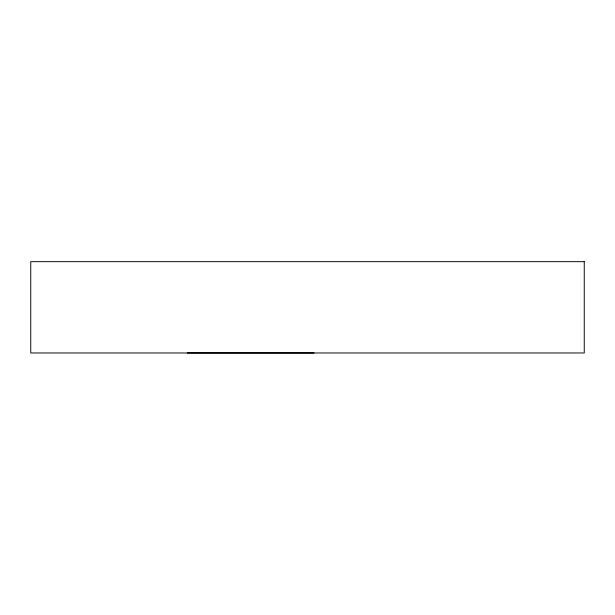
<?xml version="1.0" encoding="UTF-8"?>
<svg xmlns="http://www.w3.org/2000/svg" width="615" height="615" viewBox="0 0 615 615"><rect width="100%" height="100%" fill="white"/><g stroke="black" fill="none" stroke-linecap="round" stroke-linejoin="round"><path stroke-width="0.92" d="M314.034 352.972L187.275 352.972M584.25 261.652L30.75 261.652L30.75 352.972L584.25 352.972L584.25 261.652"/></g></svg>
